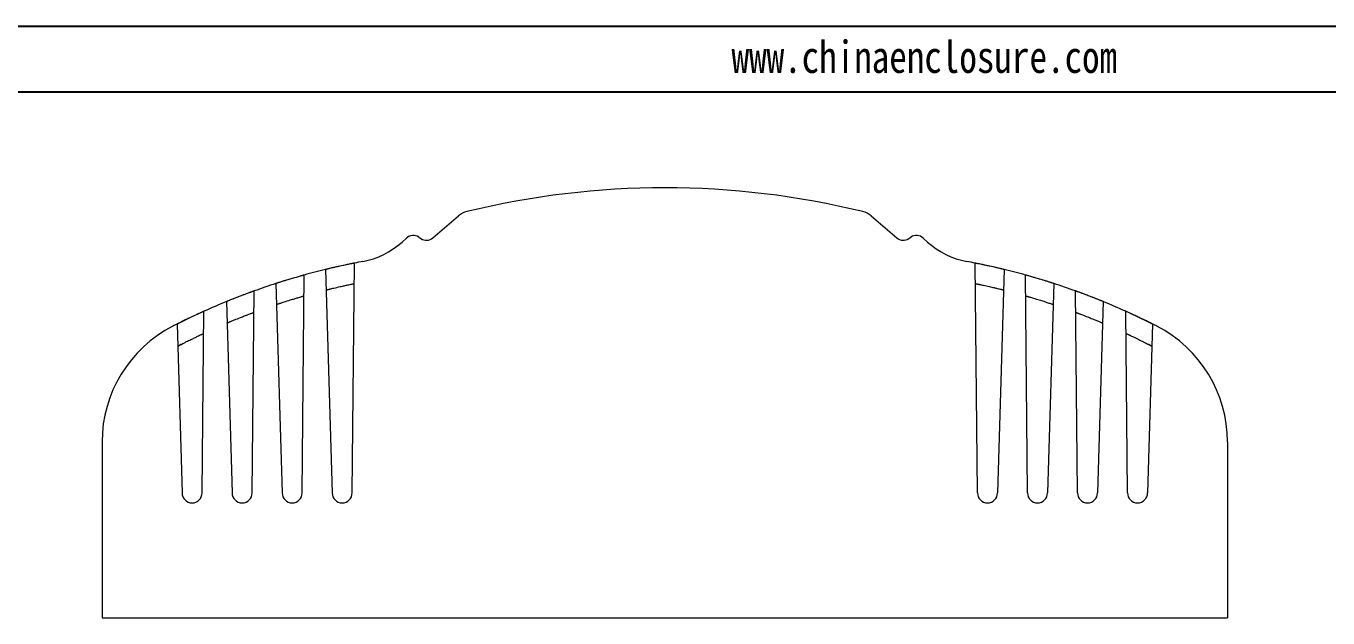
# Model space of a CAD drawing. Header units: inches. Extents: x 2044 to 3108, y 573 to 849.
# Drawn here: x 2581.9 to 2712, y 790.3 to 849.5 of the extents above; entities that cross this region are included whole.
import ezdxf

# ---------------------------------------------------------------- set-up
doc = ezdxf.new("R2010")
doc.units = ezdxf.units.IN
doc.layers.add('文字', color=81, linetype='Continuous')
doc.styles.add('宋体', font='', dxfattribs={"width": 0.8, "height": 3.5})
doc.styles.get('宋体').set_extended_font_data('SimSun')

msp = doc.modelspace()

# ---------------------------------------------------------------- linework, layer by layer
for p, q in [((2509.541, 849.489), (2900.636, 849.489)), ((2519.661, 842.905), (2894.052, 842.905))]:
    msp.add_line(p, q)
at = {"color": 7, "linetype": 'Continuous', "lineweight": 15}
for p, q in [((2622.53, 828.313), (2625.095, 830.511)), ((2666.315, 830.511), (2668.88, 828.313)), ((2619.438, 827.896), (2619.877, 828.295)), ((2621.105, 828.387), (2621.325, 828.24)), ((2670.085, 828.24), (2670.305, 828.387)), ((2671.533, 828.295), (2671.972, 827.896)), ((2611.792, 825.151), (2612.455, 802.82)), ((2614.455, 802.82), (2614.682, 825.789)), ((2676.955, 802.82), (2676.728, 825.789)), ((2679.618, 825.151), (2678.955, 802.82)), ((2606.834, 823.75), (2607.455, 802.82)), ((2609.455, 802.82), (2609.67, 824.6)), ((2681.955, 802.82), (2681.74, 824.6)), ((2684.576, 823.75), (2683.955, 802.82)), ((2604.455, 802.82), (2604.655, 823.006)), ((2686.955, 802.82), (2686.755, 823.006)), ((2601.887, 821.943), (2602.455, 802.82)), ((2689.523, 821.943), (2688.955, 802.82)), ((2599.455, 802.82), (2599.635, 820.975)), ((2691.955, 802.82), (2691.775, 820.975)), ((2596.954, 819.698), (2597.455, 802.82)), ((2694.456, 819.698), (2693.955, 802.82)), ((2589.455, 807.911), (2589.455, 790.32)), ((2701.955, 807.911), (2701.955, 790.32)), ((2589.455, 790.32), (2701.955, 790.32))]:
    msp.add_line(p, q, dxfattribs=at)
for centre, radius, start, end in [((2645.705, 750.058), 83.263, 76.25459, 103.74541), ((2626.396, 828.993), 2, 103.74541, 130.60129), ((2665.014, 828.993), 2, 49.39871, 76.25459), ((2614.057, 833.815), 8, 280.52602, 312.27369), ((2620.55, 827.555), 1, 56.30993, 132.27369), ((2621.879, 829.072), 1, 236.30993, 310.60129), ((2669.531, 829.072), 1, 229.39871, 303.69007), ((2670.86, 827.555), 1, 47.72631, 123.69007), ((2677.353, 833.815), 8, 227.72631, 259.47398), ((2628.237, 757.495), 69.626, 103.6621, 105.46613), ((2628.237, 757.495), 69.626, 101.22648, 103.6621), ((2628.237, 757.495), 69.626, 100.52602, 101.22648), ((2663.172, 757.495), 69.626, 78.77352, 79.47398), ((2663.172, 757.495), 69.626, 76.3379, 78.77352), ((2663.172, 757.495), 69.626, 74.53387, 76.3379), ((2628.237, 757.495), 69.626, 107.90322, 109.79812), ((2628.237, 757.495), 69.626, 106.29207, 107.90322), ((2663.172, 757.495), 69.626, 72.09678, 73.70793), ((2663.172, 757.495), 69.626, 70.20188, 72.09678), ((2628.237, 757.495), 69.626, 109.79812, 112.2378), ((2663.172, 757.495), 69.626, 67.7622, 70.20188), ((2628.237, 757.495), 69.626, 112.2378, 114.25558), ((2663.172, 757.495), 69.626, 65.74442, 67.7622), ((2628.237, 757.495), 69.626, 114.25558, 116.6992), ((2663.172, 757.495), 69.626, 63.3008, 65.31178), ((2602.455, 807.911), 13, 117.08491, 180), ((2628.237, 757.495), 69.626, 116.6992, 117.08491), ((2663.172, 757.495), 69.626, 62.91509, 63.3008), ((2688.955, 807.911), 13, 0, 62.91509), ((2602.455, 807.911), 11, 117.08491, 119.58572), ((2688.955, 807.911), 11, 60.41428, 62.91509), ((2598.455, 802.82), 1, 180, 0), ((2603.455, 802.82), 1, 180, 0), ((2608.455, 802.82), 1, 180, 0), ((2613.455, 802.82), 1, 180, 0), ((2677.955, 802.82), 1, 180, 0), ((2682.955, 802.82), 1, 180, 0), ((2687.955, 802.82), 1, 180, 0), ((2692.955, 802.82), 1, 180, 0)]:
    msp.add_arc(centre, radius, start, end, dxfattribs=at)
for points, knots in [([(2614.682, 825.789), (2614.681, 825.789), (2614.679, 825.788), (2614.665, 825.785), (2614.64, 825.78), (2614.604, 825.772), (2614.556, 825.763), (2614.496, 825.751), (2614.426, 825.737), (2614.345, 825.721), (2614.175, 825.687), (2613.827, 825.612), (2613.29, 825.498), (2612.792, 825.39), (2612.453, 825.311), (2612.223, 825.254), (2612.058, 825.216), (2611.935, 825.188), (2611.85, 825.167), (2611.801, 825.154), (2611.795, 825.152), (2611.792, 825.151)], [0, 0, 0, 0, 0.0249956, 0.0509905, 0.0779033, 0.1056249, 0.1340187, 0.1629232, 0.1921549, 0.2215142, 0.2507915, 0.3578327, 0.4997925, 0.6065479, 0.6895489, 0.7495336, 0.8033721, 0.8562022, 0.9070446, 0.9551412, 1, 1, 1, 1]), ([(2679.618, 825.151), (2679.617, 825.152), (2679.615, 825.152), (2679.601, 825.156), (2679.577, 825.163), (2679.541, 825.172), (2679.494, 825.183), (2679.435, 825.197), (2679.364, 825.213), (2679.282, 825.232), (2679.119, 825.27), (2678.775, 825.356), (2678.248, 825.47), (2677.75, 825.577), (2677.407, 825.649), (2677.166, 825.701), (2676.996, 825.735), (2676.873, 825.759), (2676.788, 825.776), (2676.737, 825.787), (2676.731, 825.788), (2676.728, 825.789)], [0, 0, 0, 0, 0.0245317, 0.0501114, 0.076686, 0.1041763, 0.132477, 0.1614569, 0.1909618, 0.2208183, 0.250839, 0.3490927, 0.499701, 0.5984443, 0.6819471, 0.7495064, 0.8022067, 0.8546337, 0.9056532, 0.9543308, 1, 1, 1, 1]), ([(2609.67, 824.6), (2609.669, 824.6), (2609.668, 824.599), (2609.653, 824.595), (2609.629, 824.587), (2609.593, 824.577), (2609.545, 824.564), (2609.486, 824.548), (2609.416, 824.529), (2609.336, 824.506), (2609.169, 824.46), (2608.827, 824.358), (2608.305, 824.208), (2607.82, 824.064), (2607.489, 823.961), (2607.262, 823.886), (2607.098, 823.836), (2606.975, 823.798), (2606.891, 823.77), (2606.842, 823.753), (2606.836, 823.751), (2606.834, 823.75)], [0, 0, 0, 0, 0.0248516, 0.0507183, 0.0775273, 0.1051778, 0.1335416, 0.1624644, 0.19177, 0.2212651, 0.2507463, 0.3571019, 0.4997186, 0.6061703, 0.689213, 0.7495292, 0.8036064, 0.8565241, 0.9073328, 0.9553088, 1, 1, 1, 1]), ([(2611.853, 823.107), (2611.854, 823.107), (2611.855, 823.107), (2611.869, 823.111), (2611.893, 823.118), (2611.927, 823.127), (2611.973, 823.138), (2612.031, 823.152), (2612.1, 823.169), (2612.18, 823.188), (2612.338, 823.225), (2612.673, 823.311), (2613.184, 823.425), (2613.668, 823.532), (2614.001, 823.605), (2614.235, 823.657), (2614.401, 823.69), (2614.521, 823.714), (2614.604, 823.732), (2614.653, 823.743), (2614.659, 823.744), (2614.662, 823.745)], [0, 0, 0, 0, 0.0245278, 0.0501039, 0.0766754, 0.1041635, 0.132463, 0.1614431, 0.1909496, 0.2208094, 0.2508355, 0.3491968, 0.4996979, 0.598534, 0.6820335, 0.7495067, 0.8022396, 0.8546788, 0.905694, 0.954355, 1, 1, 1, 1]), ([(2676.748, 823.745), (2676.749, 823.745), (2676.751, 823.744), (2676.765, 823.741), (2676.789, 823.735), (2676.824, 823.728), (2676.871, 823.718), (2676.929, 823.706), (2676.997, 823.693), (2677.076, 823.677), (2677.241, 823.642), (2677.58, 823.567), (2678.101, 823.454), (2678.584, 823.345), (2678.914, 823.267), (2679.138, 823.209), (2679.298, 823.171), (2679.418, 823.143), (2679.501, 823.122), (2679.549, 823.109), (2679.554, 823.107), (2679.557, 823.107)], [0, 0, 0, 0, 0.0249812, 0.0509635, 0.0778661, 0.1055808, 0.1339717, 0.1628781, 0.1921173, 0.2214902, 0.2507882, 0.3577297, 0.499787, 0.6064482, 0.6894567, 0.749534, 0.8033815, 0.8562147, 0.9070557, 0.9551476, 1, 1, 1, 1]), ([(2684.576, 823.75), (2684.575, 823.75), (2684.574, 823.751), (2684.559, 823.756), (2684.536, 823.765), (2684.5, 823.777), (2684.453, 823.792), (2684.394, 823.81), (2684.324, 823.832), (2684.242, 823.857), (2684.081, 823.907), (2683.743, 824.02), (2683.229, 824.171), (2682.744, 824.313), (2682.409, 824.409), (2682.174, 824.479), (2682.006, 824.525), (2681.883, 824.558), (2681.799, 824.582), (2681.748, 824.597), (2681.742, 824.599), (2681.74, 824.6)], [0, 0, 0, 0, 0.0244588, 0.0499706, 0.0764886, 0.1039386, 0.1322194, 0.1612037, 0.1907411, 0.2206628, 0.2507871, 0.3500214, 0.4996492, 0.5993948, 0.6828673, 0.7495022, 0.8026047, 0.8551813, 0.9061491, 0.9546257, 1, 1, 1, 1]), ([(2604.655, 823.006), (2604.654, 823.006), (2604.652, 823.005), (2604.638, 822.999), (2604.613, 822.99), (2604.578, 822.976), (2604.531, 822.959), (2604.473, 822.938), (2604.403, 822.914), (2604.324, 822.886), (2604.16, 822.826), (2603.827, 822.699), (2603.324, 822.512), (2602.856, 822.334), (2602.534, 822.207), (2602.312, 822.114), (2602.15, 822.051), (2602.028, 822.003), (2601.945, 821.969), (2601.896, 821.947), (2601.89, 821.944), (2601.887, 821.943)], [0, 0, 0, 0, 0.024643, 0.0503242, 0.0769835, 0.1045319, 0.1328521, 0.1618007, 0.1912119, 0.2209026, 0.2506802, 0.3560627, 0.4996091, 0.6055544, 0.688668, 0.7495286, 0.8039165, 0.8569461, 0.9077109, 0.9555293, 1, 1, 1, 1]), ([(2606.896, 821.665), (2606.896, 821.666), (2606.898, 821.667), (2606.912, 821.672), (2606.935, 821.68), (2606.969, 821.692), (2607.015, 821.707), (2607.072, 821.726), (2607.141, 821.748), (2607.22, 821.773), (2607.376, 821.823), (2607.705, 821.935), (2608.202, 822.086), (2608.673, 822.228), (2608.998, 822.325), (2609.227, 822.395), (2609.391, 822.442), (2609.51, 822.475), (2609.592, 822.499), (2609.641, 822.514), (2609.647, 822.516), (2609.65, 822.517)], [0, 0, 0, 0, 0.0244193, 0.0498954, 0.0763838, 0.103813, 0.1320847, 0.1610745, 0.1906342, 0.2205962, 0.2507789, 0.3495186, 0.4996365, 0.5991441, 0.6826308, 0.7495008, 0.802581, 0.8551515, 0.9061222, 0.9546087, 1, 1, 1, 1]), ([(2681.76, 822.517), (2681.761, 822.516), (2681.763, 822.516), (2681.777, 822.511), (2681.801, 822.504), (2681.836, 822.493), (2681.882, 822.48), (2681.939, 822.464), (2682.007, 822.445), (2682.085, 822.423), (2682.247, 822.376), (2682.579, 822.274), (2683.084, 822.124), (2683.554, 821.98), (2683.876, 821.878), (2684.098, 821.802), (2684.257, 821.752), (2684.376, 821.713), (2684.458, 821.686), (2684.506, 821.669), (2684.512, 821.667), (2684.514, 821.665)], [0, 0, 0, 0, 0.0247987, 0.0506194, 0.0773919, 0.1050179, 0.1333713, 0.1623004, 0.1916317, 0.2211755, 0.2507326, 0.3566095, 0.4997035, 0.605571, 0.6886555, 0.749533, 0.8035739, 0.8564758, 0.9072895, 0.9552838, 1, 1, 1, 1]), ([(2689.523, 821.943), (2689.522, 821.943), (2689.52, 821.944), (2689.506, 821.951), (2689.482, 821.961), (2689.447, 821.976), (2689.401, 821.995), (2689.343, 822.018), (2689.273, 822.046), (2689.192, 822.077), (2689.033, 822.14), (2688.703, 822.278), (2688.208, 822.466), (2687.739, 822.642), (2687.414, 822.763), (2687.184, 822.851), (2687.019, 822.91), (2686.898, 822.952), (2686.814, 822.983), (2686.764, 823.002), (2686.758, 823.005), (2686.755, 823.006)], [0, 0, 0, 0, 0.0242995, 0.0496655, 0.0760627, 0.1034278, 0.1316697, 0.1606702, 0.1902877, 0.2203612, 0.2507171, 0.3499969, 0.4995623, 0.5998868, 0.6833615, 0.7494963, 0.8030031, 0.8557325, 0.9066481, 0.9549208, 1, 1, 1, 1]), ([(2599.635, 820.975), (2599.634, 820.974), (2599.632, 820.974), (2599.618, 820.966), (2599.594, 820.954), (2599.559, 820.938), (2599.513, 820.917), (2599.455, 820.892), (2599.387, 820.861), (2599.308, 820.826), (2599.148, 820.754), (2598.828, 820.6), (2598.38, 820.395), (2597.985, 820.208), (2597.721, 820.083), (2597.523, 819.983), (2597.357, 819.898), (2597.214, 819.829), (2597.093, 819.771), (2597.011, 819.73), (2596.962, 819.703), (2596.957, 819.699), (2596.954, 819.698)], [0, 0, 0, 0, 0.0243735, 0.0498144, 0.0762787, 0.1036918, 0.1319495, 0.1609208, 0.1904529, 0.2203775, 0.2505184, 0.3549102, 0.4993046, 0.5806826, 0.6495227, 0.7056257, 0.7495993, 0.8044247, 0.8576003, 0.9082885, 0.9558655, 1, 1, 1, 1]), ([(2601.951, 819.803), (2601.952, 819.804), (2601.953, 819.805), (2601.967, 819.811), (2601.99, 819.822), (2602.024, 819.837), (2602.069, 819.856), (2602.126, 819.879), (2602.194, 819.907), (2602.272, 819.938), (2602.427, 820.001), (2602.746, 820.14), (2603.226, 820.327), (2603.679, 820.503), (2603.994, 820.624), (2604.217, 820.712), (2604.377, 820.771), (2604.495, 820.815), (2604.577, 820.845), (2604.625, 820.864), (2604.631, 820.867), (2604.633, 820.868)], [0, 0, 0, 0, 0.0242743, 0.0496172, 0.0759953, 0.1033471, 0.1315829, 0.1605861, 0.1902162, 0.2203139, 0.2507068, 0.3500304, 0.4995486, 0.5999881, 0.6834631, 0.7494972, 0.8030773, 0.8558338, 0.9067396, 0.954975, 1, 1, 1, 1]), ([(2686.777, 820.868), (2686.777, 820.868), (2686.779, 820.867), (2686.793, 820.861), (2686.817, 820.852), (2686.851, 820.839), (2686.897, 820.821), (2686.953, 820.8), (2687.021, 820.776), (2687.098, 820.747), (2687.257, 820.688), (2687.579, 820.56), (2688.066, 820.374), (2688.519, 820.195), (2688.831, 820.068), (2689.047, 819.975), (2689.204, 819.912), (2689.322, 819.864), (2689.403, 819.829), (2689.451, 819.808), (2689.456, 819.805), (2689.459, 819.803)], [0, 0, 0, 0, 0.024611, 0.0502637, 0.0769001, 0.1044329, 0.1327466, 0.1616995, 0.1911271, 0.2208483, 0.2506718, 0.3559357, 0.4995919, 0.605509, 0.6886316, 0.7495301, 0.8039776, 0.8570285, 0.9077845, 0.9555722, 1, 1, 1, 1]), ([(2694.456, 819.698), (2694.455, 819.698), (2694.454, 819.699), (2694.44, 819.707), (2694.416, 819.72), (2694.382, 819.738), (2694.336, 819.761), (2694.278, 819.79), (2694.209, 819.823), (2694.129, 819.862), (2694.01, 819.919), (2693.82, 820.018), (2693.511, 820.168), (2693.121, 820.352), (2692.731, 820.533), (2692.42, 820.677), (2692.198, 820.784), (2692.036, 820.856), (2691.916, 820.909), (2691.833, 820.946), (2691.784, 820.97), (2691.778, 820.973), (2691.775, 820.975)], [0, 0, 0, 0, 0.0240885, 0.0492592, 0.0754919, 0.1027357, 0.1309097, 0.1599057, 0.1895923, 0.2198207, 0.2504323, 0.3116242, 0.3945996, 0.4998354, 0.6010175, 0.6844321, 0.7496892, 0.8037524, 0.8566603, 0.9074596, 0.9553956, 1, 1, 1, 1]), ([(2597.02, 817.485), (2597.02, 817.485), (2597.022, 817.486), (2597.036, 817.495), (2597.058, 817.508), (2597.092, 817.526), (2597.137, 817.549), (2597.193, 817.577), (2597.26, 817.611), (2597.337, 817.649), (2597.452, 817.707), (2597.636, 817.806), (2597.935, 817.956), (2598.311, 818.14), (2598.687, 818.321), (2598.988, 818.465), (2599.203, 818.572), (2599.36, 818.644), (2599.476, 818.698), (2599.557, 818.735), (2599.604, 818.76), (2599.61, 818.763), (2599.613, 818.764)], [0, 0, 0, 0, 0.0240417, 0.0491693, 0.0753661, 0.1025841, 0.1307453, 0.1597438, 0.1894509, 0.2197203, 0.2503961, 0.3115815, 0.394555, 0.4997899, 0.6010948, 0.6845175, 0.7496794, 0.803854, 0.8568045, 0.9075915, 0.9554741, 1, 1, 1, 1]), ([(2691.797, 818.764), (2691.798, 818.764), (2691.8, 818.763), (2691.814, 818.756), (2691.837, 818.744), (2691.871, 818.727), (2691.916, 818.706), (2691.972, 818.68), (2692.038, 818.65), (2692.115, 818.615), (2692.27, 818.542), (2692.58, 818.387), (2693.012, 818.182), (2693.393, 817.996), (2693.648, 817.871), (2693.839, 817.771), (2693.999, 817.686), (2694.138, 817.617), (2694.255, 817.559), (2694.335, 817.517), (2694.382, 817.49), (2694.388, 817.487), (2694.39, 817.485)], [0, 0, 0, 0, 0.0243377, 0.0497493, 0.0761939, 0.1035997, 0.1318647, 0.1608603, 0.190436, 0.2204254, 0.2506548, 0.3550428, 0.4999086, 0.5810463, 0.6497216, 0.7057426, 0.7497025, 0.8046102, 0.8578008, 0.9084526, 0.955957, 1, 1, 1, 1])]:
    msp.add_open_spline(points, degree=3, knots=knots, dxfattribs=at)

# ---------------------------------------------------------------- texts
at = {"layer": '文字', "color": 0, "insert": (2652.373, 848.023), "char_height": 3.21889, "width": 56.55282, "attachment_point": 1, "style": '宋体'}
msp.add_mtext('www.chinaenclosure.com', dxfattribs=at)

doc.saveas('drawing.dxf')
